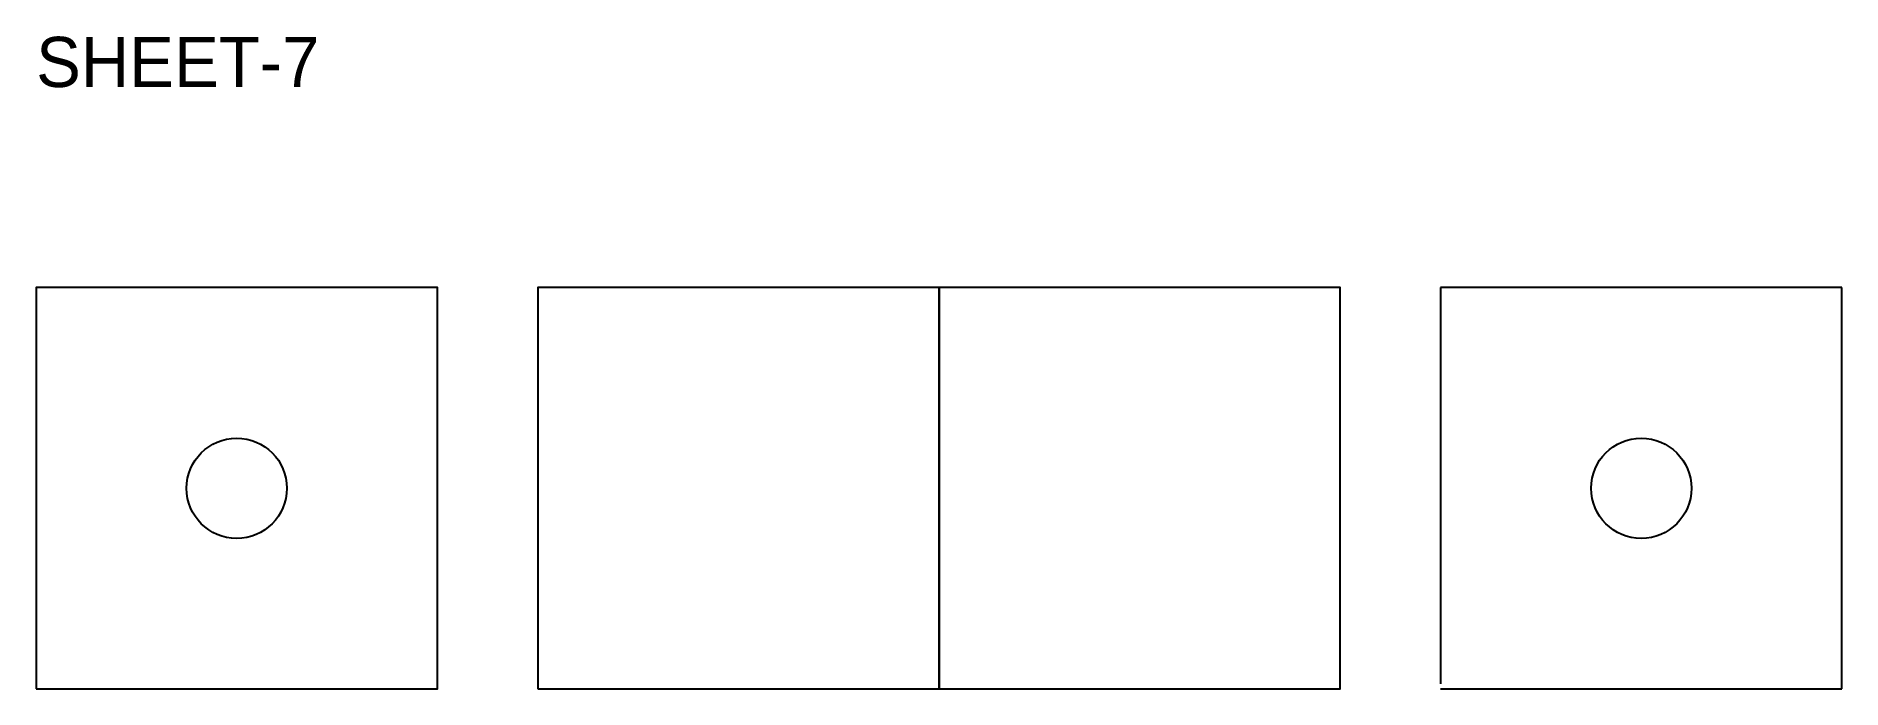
# Model space of a CAD drawing. Header units: millimetres. Extents: x 0 to 180, y 0 to 65.
import ezdxf

# ---------------------------------------------------------------- set-up
doc = ezdxf.new("R2010")
doc.units = ezdxf.units.MM

msp = doc.modelspace()

# ---------------------------------------------------------------- linework, layer by layer
for p, q in [((180, 40), (140, 40)), ((140, 40), (140, 0.5)), ((180, 0), (180, 40)), ((140, 0), (180, 0))]:
    msp.add_line(p, q)
for points in [[(0, 0), (40, 0), (40, 40), (0, 40)], [(50, 0), (90, 0), (90, 40), (50, 40)], [(90, 0), (130, 0), (130, 40), (90, 40)]]:
    msp.add_lwpolyline(points, close=True)
for centre in [(20, 20), (20, 20), (160, 20)]:
    msp.add_circle(centre, 5)

# ---------------------------------------------------------------- texts
msp.add_text('SHEET-7', height=5).set_placement((0, 60))

doc.saveas('drawing.dxf')
